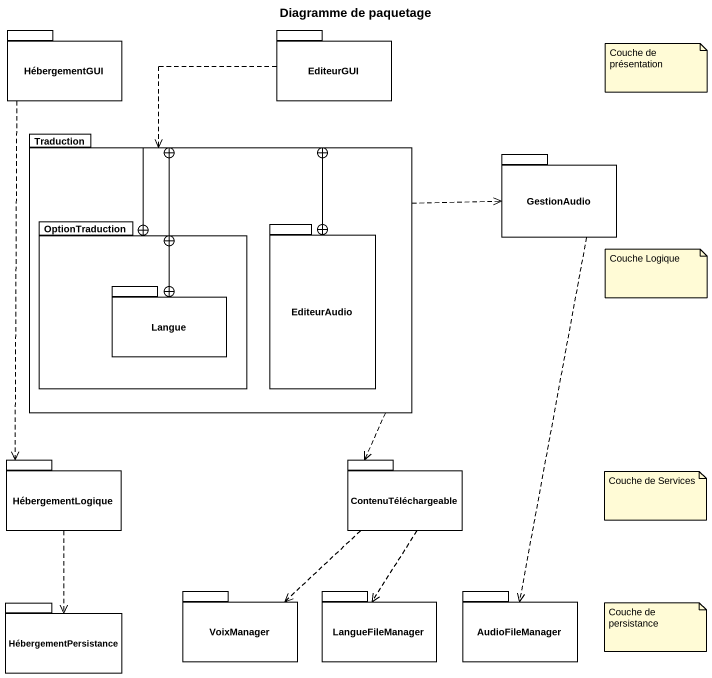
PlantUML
@startuml
title Diagramme de paquetage
package HébergementGUI {
}
package EditeurGUI {
}
package Traduction {
  package OptionTraduction {
    package Langue {
    }
  }
  package EditeurAudio {
  }
}
package GestionAudio {
}
package HébergementLogique {
}
package ContenuTéléchargeable {
}
package HébergementPersistance {
}
package VoixManager {
}
package LangueFileManager {
}
package AudioFileManager {
}
HébergementGUI ..> HébergementLogique
EditeurGUI ..> Traduction
Traduction .right.> GestionAudio
Traduction -left-+ OptionTraduction
Traduction -right-+ EditeurAudio
Traduction ..> ContenuTéléchargeable
GestionAudio ..> AudioFileManager
OptionTraduction --+ Langue
EditeurAudio -left-+ Traduction
Langue -up-+ Traduction
Langue -up-+ OptionTraduction
Langue -up-+ OptionTraduction
Langue -up-+ OptionTraduction
HébergementLogique ..> HébergementPersistance
ContenuTéléchargeable ..> VoixManager
ContenuTéléchargeable ..> LangueFileManager
note as N1
  Couche de présentation
end note
note as N2
  Couche Logique
end note
note as N3
  Couche de Services
end note
note as N4
  Couche de persistance
end note
@enduml
